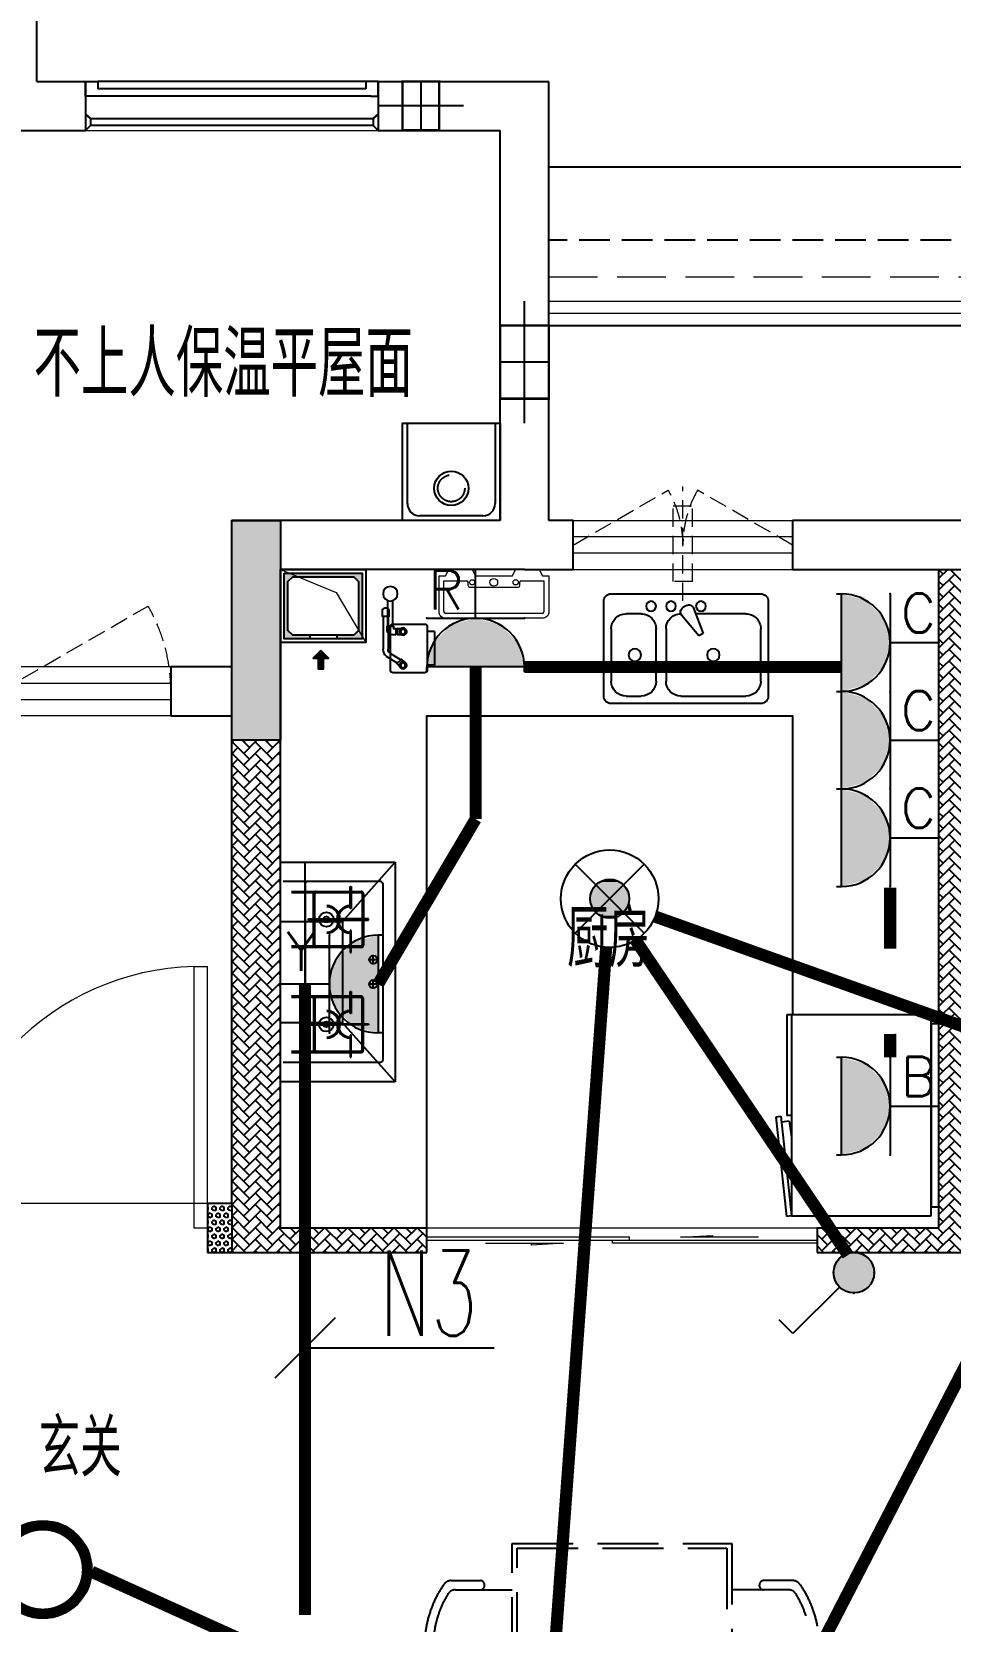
# Model space of a CAD drawing. Extents: x 3753737 to 4713801, y -857380 to 24339.
# Drawn here: x 4652228 to 4655995, y -792271 to -785756 of the extents above; entities that cross this region are included whole.
import ezdxf
from ezdxf.enums import TextEntityAlignment as Align

# ---------------------------------------------------------------- set-up
doc = ezdxf.new("R2010")
doc.units = 0
doc.header["$LTSCALE"] = 1000
doc.header["$MEASUREMENT"] = 0
for name, pattern in [('#P_--_20B1_001_t3$0$DASH', [0.35, 0.25, -0.1]), ('__DASH', [0.35, 0.25, -0.1]), ('A户型$0$DASH', [0.35, 0.25, -0.1]), ('DASH', [0.35, 0.25, -0.1]), ('HIDDEN', [0.375, 0.25, -0.125])]:
    doc.linetypes.add(name, pattern=pattern)
doc.layers.get('0').update_dxf_attribs({"linetype": 'CONTINUOUS'})
for name, color, linetype in [('!!电气', 1, 'CONTINUOUS'), ('3-栏杆1', 252, 'CONTINUOUS'), ('5fur', 175, 'CONTINUOUS'), ('AH-FURNITURE', 1, 'CONTINUOUS'), ('COLU', 7, 'CONTINUOUS'), ('DIM-照明', 7, 'CONTINUOUS'), ('EQUIP-插座', 3, 'CONTINUOUS'), ('EQUIP-照明', 3, 'CONTINUOUS'), ('LVTRY', 252, 'CONTINUOUS'), ('ROOF', 183, 'CONTINUOUS'), ('S-砼墙填充', 251, 'CONTINUOUS'), ('TEL_TEXT', 7, 'CONTINUOUS'), ('VPIPE-雨水', 4, 'DASH'), ('WALL', 252, 'CONTINUOUS'), ('WIRE-照明', 2, 'CONTINUOUS'), ('保温', 6, 'CONTINUOUS'), ('建筑-排气道', 252, 'CONTINUOUS'), ('机电标识类', 1, 'CONTINUOUS'), ('污水', 3, 'CONTINUOUS'), ('看线', 185, 'CONTINUOUS'), ('管', 193, 'CONTINUOUS'), ('铝合金', 144, 'CONTINUOUS')]:
    doc.layers.add(name, color=color, linetype=linetype)
for name, color, linetype, lineweight in [('PUB_HATCH', 8, 'CONTINUOUS', 9), ('PUB_TEXT', 7, 'CONTINUOUS', 20), ('WINDOW', 146, 'CONTINUOUS', 20), ('平面-栏杆', 56, 'CONTINUOUS', 15), ('平面-看线', 252, 'CONTINUOUS', 15), ('平面-空调室内机', 176, 'CONTINUOUS', 9), ('平面-空调预留孔', 252, 'CONTINUOUS', 15), ('立面-洞口示意', 252, 'CONTINUOUS', 13)]:
    doc.layers.add(name, color=color, linetype=linetype, lineweight=lineweight)
doc.styles.add('_TEL_DIM', font='SIMPLEX', dxfattribs={"width": 0.8, "height": 3.5, "bigfont": 'HZTXT'})
doc.styles.add('DIM_FONT', font='SIMPLEX', dxfattribs={"width": 0.7, "bigfont": 'GBCBIG'})
doc.styles.get("Standard").update_dxf_attribs({"font": 'gbenor.shx', "bigfont": 'gbcbig.shx'})
pattern_1 = [(45, (0, 0), (0, 47.4157523), [100.584, -33.528]), (135, (23.708, 23.708), (3e-15, 47.4157523), [100.584, -33.528])]

# ---------------------------------------------------------------- blocks, each defined once
blk = doc.blocks.new('A$C60D053AF')
at = {"layer": 'AH-FURNITURE', "color": 8}
for p, q in [((232.5, -90), (128.3, -90)), ((232.5, -110), (128.3, -110)), ((192.5, -71), (327.6, -71)), ((192.5, -91), (327.6, -91)), ((245, -129.5), (245, -122.5)), ((265, -129.5), (265, -122.5)), ((341.7, -96.9), (370, -143.2)), ((355.9, -82.7), (384.2, -129)), ((255, -281), (255, -251)), ((393, -281), (393, -251)), ((255, -281), (393, -281))]:
    blk.add_line(p, q, dxfattribs=at)
for points in [[(170, -68, 1), (170, -94), (192.5, -94), (192.5, -68)], [(234, -251), (414, -251, 0.414214), (424, -241), (424, -111, 0.414214), (414, -101), (234, -101, 0.414214), (224, -111), (224, -241, 0.414214)], [(268, -122.5), (268, -107, 0.414214), (248, -87), (232.5, -87), (232.5, -113), (242, -113), (242, -122.5)], [(242, -152, 1), (268, -152), (268, -129.5), (242, -129.5)], [(383.8, -161.2, 1), (402.2, -142.8), (386.3, -126.9), (367.9, -145.3)]]:
    blk.add_lwpolyline(points, format="xyb", close=True, dxfattribs=at)
for centre, radius in [((100, -100), 30), ((255, -152), 15), ((255, -152), 10), ((393, -152), 15), ((393, -152), 10)]:
    blk.add_circle(centre, radius, dxfattribs=at)
for radius in [40, 20]:
    blk.add_arc((327.6, -111), radius, 45, 90, dxfattribs=at)
blk = doc.blocks.new('dongkong')
at = {"layer": '平面-空调预留孔', "color": 8, "linetype": 'HIDDEN', "ltscale": 0.3}
for p, q in [((-603796, 210899.9), (-603796, 210431.5)), ((-603836, 210821), (-603836, 210510.8)), ((-603836, 210821), (-603756, 210821)), ((-603756, 210821), (-603756, 210510.8))]:
    blk.add_line(p, q, dxfattribs=at)
blk.add_lwpolyline([(-603756, 210510.8), (-603836, 210510.8)], dxfattribs=at)
blk = doc.blocks.new('dfgdfgsf')
at = {"layer": '5fur', "color": 252, "linetype": 'A户型$0$DASH'}
for p, q in [((2092291.5, -1252357.5), (2092411.5, -1252357.5)), ((2092309.4, -1252394.9), (2092541.6, -1252394.9)), ((2092428, -1252378.3), (2092428, -1252374.6)), ((2093673.7, -1252394.9), (2093441.6, -1252394.9)), ((2093555.1, -1252378.3), (2093555.1, -1252374.6)), ((2093691.6, -1252357.5), (2093571.7, -1252357.5))]:
    blk.add_line(p, q, dxfattribs=at)
for points in [[(2092541.6, -1252205), (2093441.6, -1252205), (2093441.6, -1254425), (2092541.6, -1254425)], [(2092561.6, -1252225), (2093421.6, -1252225), (2093421.6, -1254405), (2092561.6, -1254405)]]:
    blk.add_lwpolyline(points, close=True, dxfattribs=at)
for centre, radius, start, end in [((2092616.8, -1252623.3), 434.6, 144.86029, 215.59956), ((2092291.5, -1252394.3), 36.8, 90, 144.86029), ((2092309.4, -1252431.7), 36.8, 90, 148.05881), ((2092410.5, -1252375), 17.5, 1.22812, 87.03395), ((2092411.5, -1252378.3), 16.6, 270, 0), ((2093572.6, -1252375), 17.5, 92.96605, 178.77188), ((2093571.7, -1252378.3), 16.6, 180, 270), ((2093673.7, -1252431.7), 36.8, 31.94119, 90), ((2093691.6, -1252394.3), 36.8, 35.13971, 90), ((2093366.3, -1252623.3), 434.6, 324.40044, 35.13971), ((2092616.8, -1252623.3), 399, 148.05881, 212.52336), ((2093366.3, -1252623.3), 399, 327.47664, 31.94119)]:
    blk.add_arc(centre, radius, start, end, dxfattribs=at)
blk = doc.blocks.new('GDGDGDGRGD')
at = {"color": 252, "linetype": '__DASH', "ltscale": 0.1}
blk.add_wipeout([(428916.8, 296115.4), (428716.7, 296115.4), (428716.7, 295815.4), (428916.8, 295815.4)], dxfattribs=at).dxf.layer = '污水'
at = {"layer": '机电标识类', "color": 252, "linetype": 'DASH', "ltscale": 400}
for p, q in [((428816.8, 295715.4), (428816.8, 296215.4)), ((428916.8, 295965.4), (428716.7, 295965.4))]:
    blk.add_line(p, q, dxfattribs=at)
at = {"layer": '污水', "color": 252, "linetype": '__DASH', "ltscale": 0.1, "const_width": 10}
blk.add_lwpolyline([(428916.8, 296115.4), (428716.7, 296115.4), (428716.7, 295815.4), (428916.8, 295815.4)], close=True, dxfattribs=at)
blk = doc.blocks.new('GDGDGRD')
at = {"layer": 'S-砼墙填充'}
h = blk.add_hatch(color=252, dxfattribs=at)
h.dxf.hatch_style = 1
h.paths.add_polyline_path([(436416.6, 295815.4), (436416.6, 295615.4), (436416.6, 294915.4), (436216.6, 294915.4), (436216.6, 295815.4)])
at = {"layer": 'COLU', "color": 252}
blk.add_lwpolyline([(436416.6, 295815.4), (436416.6, 295615.4), (436416.6, 295615.4), (436416.6, 294915.4), (436216.6, 294915.4), (436216.6, 295815.4)], close=True, dxfattribs=at)
blk = doc.blocks.new('A-Kitchen-7')
at = {"layer": 'LVTRY'}
for p, q in [((-518.7, 779.7), (-7.2, 834.3)), ((-7.2, 834.3), (-3.6, 810.6)), ((-515, 756), (-518.7, 779.7)), ((-3.6, 810.6), (-515, 756)), ((515, 756), (-515, 756)), ((-515, 756), (-515, 40)), ((-485.6, 760.5), (-484.9, 756)), ((-29.1, 767), (-112.1, 756)), ((-29.1, 767), (-35.2, 806.4)), ((515, 780), (0, 780)), ((0, 756), (0, 780)), ((515, 756), (515, 780)), ((515, 40), (515, 756)), ((-515, 40), (515, 40))]:
    blk.add_line(p, q, dxfattribs=at)
blk.add_lwpolyline([(-468.9, 40), (-468.9, 0), (468.9, 0), (468.9, 40)], close=True, dxfattribs=at)
blk = doc.blocks.new('rtyg7uyhg')
at = {"layer": 'LVTRY'}
for p, q in [((194234.6, 45488.8), (193621, 45488.8)), ((193590.3, 45458.1), (193590.3, 45069.5)), ((193896.4, 45429.9), (193857.6, 45326.3)), ((193925.8, 45440.4), (193940.1, 45432.2)), ((194265.3, 45069.5), (194265.3, 45458.1)), ((193682.3, 45407), (193887.8, 45407)), ((193875.3, 45316), (193945.6, 45401.5)), ((194111.9, 45407), (194173.3, 45407)), ((193621, 45130.8), (193621, 45345.6)), ((193857.6, 45326.3), (193875.3, 45316)), ((194009.6, 45345.6), (194009.6, 45130.8)), ((194050.5, 45130.8), (194050.5, 45345.6)), ((194234.6, 45345.6), (194234.6, 45130.8)), ((193621, 45038.8), (194234.6, 45038.8)), ((193948.3, 45069.5), (193682.3, 45069.5)), ((194173.3, 45069.5), (194111.9, 45069.5))]:
    blk.add_line(p, q, dxfattribs=at)
for centre, radius in [((193866.4, 45437.7), 20.5), ((193989.2, 45437.7), 20.5), ((194071, 45437.7), 20.5), ((193815.3, 45238.2), 25.6), ((194137.5, 45238.2), 25.6)]:
    blk.add_circle(centre, radius, dxfattribs=at)
for centre, radius, start, end in [((193621, 45458.1), 30.7, 89.99999, 179.99999), ((194234.6, 45458.1), 30.7, 359.99999, 89.99999), ((193915.6, 45422.7), 20.5, 59.99999, 159.46231), ((193929.8, 45414.5), 20.5, 320.53767, 59.99999), ((193682.3, 45345.6), 61.4, 89.99999, 179.99999), ((193948.3, 45345.6), 61.4, 359.99999, 89.99999), ((194111.9, 45345.6), 61.4, 89.99999, 179.99999), ((194173.3, 45345.6), 61.4, 359.99999, 89.99999), ((193682.3, 45130.8), 61.4, 179.99999, 269.99999), ((193948.3, 45130.8), 61.4, 269.99999, 359.99999), ((194111.9, 45130.8), 61.4, 179.99999, 269.99999), ((194173.3, 45130.8), 61.4, 269.99999, 359.99999), ((193621, 45069.5), 30.7, 179.99999, 269.99999), ((194234.6, 45069.5), 30.7, 269.99999, 359.99999)]:
    blk.add_arc(centre, radius, start, end, dxfattribs=at)
at = {"layer": 'LVTRY', "style": 'DIM_FONT', "width": 0.8, "flags": 9}
for tag in ['YSIZE', 'XSIZE']:
    blk.add_attdef(tag, (193927.8, 45487.8), '', height=0.5, rotation=89.99999, dxfattribs=at)
blk = doc.blocks.new('FRSDFDGDGDRGDR')
at = {"layer": '平面-空调预留孔', "color": 252}
for p, q in [((699618.9, 775447.8), (699746.3, 775447.8)), ((699746.3, 775447.8), (699746.3, 775355.4)), ((699612.3, 775044), (699612.3, 775441.2)), ((699719.9, 775342.2), (699719.9, 775143)), ((699726.5, 775348.8), (699739.7, 775348.8)), ((699726.5, 775136.4), (699739.7, 775136.4)), ((699746.3, 775129.8), (699746.3, 775037.4)), ((699746.3, 775037.4), (699618.9, 775037.4))]:
    blk.add_line(p, q, dxfattribs=at)
blk.add_lwpolyline([(699766.1, 775166.7), (699792.5, 775153.5), (699792.5, 775057.2), (699766.1, 775044), (699766.1, 775017.6), (699618.9, 775017.6, -0.414214), (699592.5, 775044), (699592.5, 775441.2, -0.414214), (699618.9, 775467.6), (699766.1, 775467.6), (699766.1, 775441.2), (699792.5, 775428), (699792.5, 775331.6), (699766.1, 775318.4)], format="xyb", close=True, dxfattribs=at)
for centre, radius in [((699739.7, 775331.6), 10.6), ((699739.7, 775243.2), 15.8), ((699739.7, 775153.5), 10.6)]:
    blk.add_circle(centre, radius, dxfattribs=at)
for centre, start, end in [((699618.9, 775441.2), 90, 180), ((699726.5, 775342.2), 90, 180), ((699739.7, 775355.4), 270, 360), ((699726.5, 775143), 180, 270), ((699739.7, 775129.8), 0, 90), ((699618.9, 775044), 180, 270)]:
    blk.add_arc(centre, 6.6, start, end, dxfattribs=at)
blk = doc.blocks.new('*U152')
h = blk.add_hatch(color=5)
h.set_gradient(color1=(0, 0, 255), rotation=180, tint=1)
h.paths.add_polyline_path([(0, 0), (-6.35, -6.35), (-6.35, -2.159), (-15, -2.159), (-15, 2.159), (-6.35, 2.159), (-6.35, 6.35)])
at = {"color": 0, "linetype": 'Continuous'}
blk.add_lwpolyline([(0, 0), (-6.35, -6.35), (-6.35, -2.159), (-15, -2.159), (-15, 2.159), (-6.35, 2.159), (-6.35, 6.35)], close=True, dxfattribs=at)
blk = doc.blocks.new('VXCVXVXVDXVDX')
at = {"layer": 'PUB_HATCH'}
blk.add_hatch(color=252, dxfattribs=at).paths.add_polyline_path([(436751.6, 295600.4), (436751.6, 295330.4), (436646.6, 295330.4), (436646.6, 295345.4), (436716.6, 295345.4), (436736.6, 295365.4), (436736.6, 295565.4), (436716.6, 295585.4), (436466.6, 295585.4), (436446.6, 295565.4), (436446.6, 295365.4), (436466.6, 295345.4), (436536.6, 295345.4), (436536.6, 295330.4), (436431.6, 295330.4), (436431.6, 295600.4)])
at = {"layer": 'LVTRY', "color": 252}
for p, q in [((436536.6, 295345.4), (436536.6, 295330.4)), ((436646.6, 295345.4), (436646.6, 295330.4)), ((436416.6, 294415.4), (436886.8, 294415.4)), ((436516.6, 293515.4), (436516.6, 294415.4)), ((436670.8, 294172.4), (436886.8, 294415.4)), ((436886.8, 294415.4), (436886.8, 293515.4)), ((436826.6, 294335.4), (436426.6, 294335.4)), ((436516.6, 294325.4), (436516.6, 293605.4)), ((436836.6, 293605.4), (436836.6, 294325.4)), ((436461.6, 294295.4), (436746.6, 294295.4)), ((436461.6, 294290.4), (436746.6, 294290.4)), ((436551.6, 294075.4), (436551.6, 294285.4)), ((436556.6, 294075.4), (436556.6, 294285.4)), ((436701.8, 294225.4), (436701.8, 294315.4)), ((436701.8, 294315.4), (436706.3, 294315.4)), ((436706.3, 294315.4), (436706.3, 294225.4)), ((436751.6, 294285.4), (436751.6, 294075.4)), ((436756.6, 294285.4), (436756.6, 294075.4)), ((436706.3, 294225.4), (436701.8, 294225.4)), ((436416.6, 294172.4), (436670.8, 294172.4)), ((436516.6, 293757.3), (436516.6, 294172.4)), ((436531.6, 294182.6), (436659.1, 294182.6)), ((436531.6, 294178.1), (436531.6, 294182.6)), ((436659.1, 294178.1), (436531.6, 294178.1)), ((436776.6, 294182.6), (436649.1, 294182.6)), ((436649.1, 294182.6), (436649.1, 294178.1)), ((436649.1, 294178.1), (436776.6, 294178.1)), ((436659.1, 294182.6), (436659.1, 294178.1)), ((436670.8, 294172.4), (436670.8, 293757.3)), ((436706.3, 294135.4), (436701.8, 294135.4)), ((436701.8, 294135.4), (436701.8, 294045.4)), ((436706.3, 294045.4), (436706.3, 294135.4)), ((436776.6, 294178.1), (436776.6, 294182.6)), ((436746.6, 294070.4), (436461.6, 294070.4)), ((436746.6, 294065.4), (436461.6, 294065.4)), ((436701.8, 294045.4), (436706.3, 294045.4)), ((436816, 294015.4), (436777.2, 294015.4)), ((436796.6, 293996), (436796.6, 294034.8)), ((436796.6, 293896), (436796.6, 293934.8)), ((436746.6, 293865.4), (436461.6, 293865.4)), ((436701.8, 293795.4), (436701.8, 293885.4)), ((436701.8, 293885.4), (436706.3, 293885.4)), ((436706.3, 293885.4), (436706.3, 293795.4)), ((436816, 293915.4), (436777.2, 293915.4)), ((436746.6, 293860.4), (436461.6, 293860.4)), ((436551.6, 293855.4), (436551.6, 293645.4)), ((436556.6, 293855.4), (436556.6, 293645.4)), ((436751.6, 293645.4), (436751.6, 293855.4)), ((436756.6, 293645.4), (436756.6, 293855.4)), ((436670.8, 293757.3), (436416.6, 293757.3)), ((436659.1, 293752.6), (436531.6, 293752.6)), ((436531.6, 293752.6), (436531.6, 293748.1)), ((436531.6, 293748.1), (436659.1, 293748.1)), ((436649.1, 293748.1), (436649.1, 293752.6)), ((436649.1, 293752.6), (436776.6, 293752.6)), ((436776.6, 293748.1), (436649.1, 293748.1)), ((436659.1, 293748.1), (436659.1, 293752.6)), ((436886.8, 293515.4), (436670.8, 293757.3)), ((436706.3, 293795.4), (436701.8, 293795.4)), ((436776.6, 293752.6), (436776.6, 293748.1)), ((436706.3, 293705.4), (436701.8, 293705.4)), ((436701.8, 293705.4), (436701.8, 293615.4)), ((436706.3, 293615.4), (436706.3, 293705.4)), ((436461.6, 293640.4), (436746.6, 293640.4)), ((436461.6, 293635.4), (436746.6, 293635.4)), ((436701.8, 293615.4), (436706.3, 293615.4)), ((436426.6, 293595.4), (436826.6, 293595.4)), ((436886.8, 293515.4), (436416.6, 293515.4))]:
    blk.add_line(p, q, dxfattribs=at)
for points in [[(436416.6, 295615.4), (436766.6, 295615.4), (436766.6, 295315.4), (436416.6, 295315.4)], [(436431.6, 295600.4), (436751.6, 295600.4), (436751.6, 295330.4), (436431.6, 295330.4)], [(436716.6, 295345.4), (436466.6, 295345.4), (436446.6, 295365.4), (436446.6, 295565.4), (436466.6, 295585.4), (436716.6, 295585.4), (436736.6, 295565.4), (436736.6, 295365.4), (436716.6, 295345.4)]]:
    blk.add_lwpolyline(points, close=True, dxfattribs=at)
blk.add_lwpolyline([(437016.6, 292915.4), (437016.6, 295015.4), (438516.6, 295015.4), (438516.6, 293789.4)], dxfattribs=at)
for centre, radius in [((436604.1, 294180.4), 29.7), ((436604.1, 294180.4), 11.7), ((436796.6, 294015.4), 17), ((436796.6, 293915.4), 17), ((436604.1, 293750.4), 29.7), ((436604.1, 293750.4), 11.7)]:
    blk.add_circle(centre, radius, dxfattribs=at)
for centre, radius, start, end in [((436526.6, 294325.4), 10, 90, 180), ((436826.6, 294325.4), 10, 0, 90), ((436561.6, 294285.4), 10, 90, 180), ((436561.6, 294285.4), 5, 90, 180), ((436746.6, 294285.4), 10, 0, 90), ((436746.6, 294285.4), 5, 0, 90), ((436604.1, 294180.4), 56.7, 2.27424, 87.72576), ((436604.1, 294180.4), 52.2, 2.47041, 87.52959), ((436704.1, 294180.4), 56.7, 92.27424, 177.72576), ((436704.1, 294180.4), 52.2, 92.47041, 177.52959), ((436604.1, 294180.4), 56.7, 272.27424, 357.72576), ((436604.1, 294180.4), 52.2, 272.47041, 357.52959), ((436704.1, 294180.4), 56.7, 182.27424, 267.72576), ((436704.1, 294180.4), 52.2, 182.47041, 267.52959), ((436561.6, 294075.4), 10, 180, 270), ((436561.6, 294075.4), 5, 180, 270), ((436746.6, 294075.4), 5, 270, 0), ((436746.6, 294075.4), 10, 270, 0), ((436561.6, 293855.4), 10, 90, 180), ((436746.6, 293855.4), 10, 0, 90), ((436561.6, 293855.4), 5, 90, 180), ((436604.1, 293750.4), 56.7, 2.27424, 87.72576), ((436604.1, 293750.4), 52.2, 2.47041, 87.52959), ((436704.1, 293750.4), 56.7, 92.27424, 177.72576), ((436704.1, 293750.4), 52.2, 92.47041, 177.52959), ((436746.6, 293855.4), 5, 0, 90), ((436604.1, 293750.4), 56.7, 272.27424, 357.72576), ((436604.1, 293750.4), 52.2, 272.47041, 357.52959), ((436704.1, 293750.4), 56.7, 182.27424, 267.72576), ((436704.1, 293750.4), 52.2, 182.47041, 267.52959), ((436526.6, 293605.4), 10, 180, 270), ((436561.6, 293645.4), 10, 180, 270), ((436561.6, 293645.4), 5, 180, 270), ((436746.6, 293645.4), 5, 270, 0), ((436746.6, 293645.4), 10, 270, 0), ((436826.6, 293605.4), 10, 270, 0)]:
    blk.add_arc(centre, radius, start, end, dxfattribs=at)
at = {"layer": '立面-洞口示意', "color": 252}
blk.add_lwpolyline([(436416.6, 295615.4), (436645.1, 295521.4), (436766.6, 295315.4)], dxfattribs=at)
at = {"color": 252, "rotation": 90}
blk.add_blockref('FRSDFDGDGDRGDR', (1212534.1, -404177.2), dxfattribs=at)
at = {"color": 252, "xscale": -1}
blk.add_blockref('rtyg7uyhg', (632006.9, 250026.6), dxfattribs=at)
at = {"layer": 'LVTRY', "color": 252, "extrusion": (0, 0, -1), "xscale": -0.7999999999883585, "yscale": 0.7999999999883585, "zscale": -0.7999999999883585, "rotation": 270}
blk.add_blockref('A-Kitchen-7', (-439116.6, 293377.4), dxfattribs=at)
at = {"layer": '建筑-排气道', "color": 252, "extrusion": (0, 0, -1), "xscale": 5, "yscale": 5, "zscale": -5, "rotation": 90}
blk.add_blockref('*U152', (-436581.7, 295283.1), dxfattribs=at)
blk = doc.blocks.new('VXVXVXDVXDVXVDX')
at = {"layer": '保温', "linetype": 'ByBlock', "ltscale": 10}
h = blk.add_hatch(dxfattribs=at)
h.set_pattern_fill('AR-HBONE', color=251, scale=55)
h.set_pattern_definition(pattern_1)
h.paths.add_polyline_path([(439216.6, 295615.4), (439116.6, 295615.4), (439116.6, 292815.4), (439216.6, 292815.2)])
h = blk.add_hatch(dxfattribs=at)
h.set_pattern_fill('AR-HBONE', color=251, scale=55)
h.set_pattern_definition(pattern_1)
h.paths.add_polyline_path([(436416.6, 294915.4), (436216.6, 294915.4), (436216.6, 292815.4), (436416.6, 292815.2)])
at = {"layer": '保温', "linetype": 'Continuous', "ltscale": 10}
h = blk.add_hatch(dxfattribs=at)
h.set_pattern_fill('HEX', color=251, scale=10, angle=90, style=0)
h.set_pattern_definition([(90, (0, 0), (-16.49778, 1e-15), [9.525, -19.05]), (210, (0, 0), (8.24889, -14.2874966), [9.525, -19.05]), (150, (6e-16, 9.525), (-8.24889, -14.2874966), [9.525, -19.05])])
h.paths.add_polyline_path([(436216.6, 292815.4), (436216.6, 293015.4), (436116.6, 293015.4), (436116.6, 292815.4)])
at = {"layer": '保温', "linetype": 'ByBlock', "ltscale": 10}
h = blk.add_hatch(dxfattribs=at)
h.set_pattern_fill('AR-HBONE', color=251, scale=55)
h.set_pattern_definition(pattern_1)
h.paths.add_polyline_path([(437016.6, 292815.4), (437016.6, 292915.4), (436416.6, 292915.4), (436416.6, 292815.4)])
h = blk.add_hatch(dxfattribs=at)
h.set_pattern_fill('AR-HBONE', color=251, scale=55)
h.set_pattern_definition(pattern_1)
h.paths.add_polyline_path([(439116.6, 292815.3), (439116.6, 292915.4), (438616.6, 292915.4), (438616.6, 292815.3)])
at = {"layer": '保温', "color": 251, "linetype": 'ByBlock', "ltscale": 10}
for p, q in [((439016.6, 295615.4), (439216.6, 295615.4)), ((436216.6, 293015.4), (436216.6, 292815.4))]:
    blk.add_line(p, q, dxfattribs=at)
blk = doc.blocks.new('A$C3EB2330C')
at = {"layer": '管', "color": 252}
for p, q in [((0, 380), (330, 380)), ((380, 330), (380, 70)), ((330, 20), (0, 20))]:
    blk.add_line(p, q, dxfattribs=at)
blk.add_lwpolyline([(400, 400), (400, 0), (0, 0), (0, 400)], close=True, dxfattribs=at)
for centre, start, end in [((330, 330), 0, 90), ((330, 70), 270, 360)]:
    blk.add_arc(centre, 50, start, end, dxfattribs=at)
blk.add_ellipse((267.5, 200), major_axis=(-49.5, -49.5), ratio=1, start_param=-0.785398, end_param=5.497787, dxfattribs=at)
blk = doc.blocks.new('A$C39FB4DEF')
at = {"linetype": '__DASH', "ltscale": 0.1}
blk.add_wipeout([(100, 100.1), (100, -100.1), (250, -100.1), (250, 100.1)], dxfattribs=at).dxf.layer = '污水'
at = {"layer": '机电标识类', "color": 250, "linetype": 'DASH', "ltscale": 400}
for p, q in [((175, 100.1), (175, -100.1)), ((350, 0), (0, 0))]:
    blk.add_line(p, q, dxfattribs=at)
at = {"layer": '污水', "linetype": '__DASH', "ltscale": 0.1, "const_width": 10}
blk.add_lwpolyline([(100, 100.1), (100, -100.1), (250, -100.1), (250, 100.1)], close=True, dxfattribs=at)
blk = doc.blocks.new('$DorLib2D$00000001')
for p, q in [((0.45, 0.975), (0.5, 0.975)), ((0.45, 0), (0.45, 0.975)), ((0.5, 0), (0.5, 0.975)), ((0.5, 0), (0.45, 0))]:
    blk.add_line(p, q)
at = {"lineweight": 13}
blk.add_arc((0.475, 0), 0.975, 91.46928, 180, dxfattribs=at)
blk = doc.blocks.new('$WINLIB2D$00000001')
at = {"color": 0}
for points in [[(-0.5, 0.5), (-0.5, -0.5)], [(-0.5, 0.5), (0.5, 0.5)], [(0.5, -0.5), (0.5, 0.5)], [(0.5, 0.1667), (-0.5, 0.1667)], [(0.5, -0.1667), (-0.5, -0.1667)], [(-0.5, -0.5), (0.5, -0.5)]]:
    blk.add_lwpolyline(points, dxfattribs=at)
blk = doc.blocks.new('$DorLib2D$00000131')
at = {"color": 0, "linetype": 'Continuous'}
for p, q in [((0.15, 0.125), (0.2319, 0.1973)), ((0.2319, 0.1973), (0.2319, 0.125)), ((-0.5, 0.125), (-0.5, 0)), ((0.0192, 0.125), (-0.5, 0.125)), ((0.0192, 0), (0.0192, 0.125)), ((0.35, 0.125), (0.15, 0.125)), ((-0.5, 0), (0.0192, 0)), ((-0.024, 0), (0.5, 0)), ((-0.024, -0.125), (-0.024, 0)), ((0.5, 0), (0.5, -0.125)), ((-0.35, -0.125), (-0.15, -0.125)), ((-0.2319, -0.1973), (-0.2319, -0.125)), ((-0.15, -0.125), (-0.2319, -0.1973)), ((0.5, -0.125), (-0.024, -0.125))]:
    blk.add_line(p, q, dxfattribs=at)
blk = doc.blocks.new('A$C100F5A36')
at = {"layer": '3-栏杆1', "color": 252}
for p, q in [((26822.7, -8033.3), (26802.4, -8015.5)), ((26802.4, -8015.5), (26822.7, -8033.3)), ((26822.7, -8062.6), (26802.4, -8082.4)), ((26802.4, -8082.4), (26822.7, -8062.6)), ((26822.7, -8033.3), (27982.2, -8033.3)), ((26822.7, -8033.3), (26822.7, -8062.6)), ((27982.2, -8062.6), (26822.7, -8062.6)), ((27982.2, -8033.3), (28002.5, -8015.5)), ((28002.5, -8015.5), (27982.2, -8033.3)), ((27982.2, -8033.3), (27982.2, -8062.6)), ((28002.5, -8082.4), (27982.2, -8062.6))]:
    blk.add_line(p, q, dxfattribs=at)
at = {"layer": 'ROOF', "color": 252, "ltscale": 0.8}
for points in [[(28702.5, -8232.4), (35552.5, -8232.4), (35552.5, -9232.4), (36802.5, -9232.4)], [(28702.5, -8882.4), (34902.5, -8882.4), (34902.5, -9882.4), (36802.5, -9882.4)]]:
    blk.add_lwpolyline(points, dxfattribs=at)
at = {"layer": 'VPIPE-雨水', "color": 252}
blk.add_circle((28302.5, -9549.9), 55, dxfattribs=at)
at = {"layer": 'WALL', "color": 252}
for p, q in [((26602.5, -7882.4), (26602.5, -6232.4)), ((26602.5, -7882.4), (26802.5, -7882.4)), ((26802.5, -7882.4), (26802.5, -8082.4)), ((26502.5, -8082.4), (26802.5, -8082.4)), ((27402.5, -10282.4), (27402.5, -9682.4)), ((28502.5, -9682.4), (27402.5, -9682.4)), ((28802.5, -9682.4), (28702.5, -9682.4)), ((28802.5, -9882.4), (28802.5, -9682.4)), ((30302.5, -9682.4), (29702.5, -9682.4)), ((29702.5, -9682.4), (29702.5, -9882.4)), ((30752.5, -9682.4), (30302.5, -9682.4)), ((27602.5, -10382.4), (27602.5, -9882.4)), ((28602.5, -9882.4), (27602.5, -9882.4)), ((28602.5, -9882.4), (28802.5, -9882.4)), ((29702.5, -9882.4), (30302.5, -9882.4)), ((30302.5, -12582.4), (30302.5, -9882.4)), ((27152.5, -10282.3), (27152.4, -10482.3)), ((27402.5, -10282.4), (27152.5, -10282.3)), ((27602.5, -12582.4), (27602.5, -10382.4)), ((27152.4, -10482.3), (27402.5, -10482.4)), ((27402.5, -12482.4), (27402.5, -10482.4)), ((27402.5, -12482.4), (27302.5, -12482.4)), ((27302.5, -12482.4), (27302.5, -12682.4)), ((28202.5, -12582.4), (27602.5, -12582.4)), ((28202.5, -12682.4), (28202.5, -12582.4)), ((30302.5, -12582.4), (29802.5, -12582.4)), ((29802.5, -12582.4), (29802.5, -12682.4)), ((27302.5, -12682.4), (27502.5, -12682.4)), ((27502.5, -12682.4), (28202.5, -12682.4)), ((29802.5, -12682.4), (30302.5, -12682.4)), ((30302.5, -12682.4), (31102.4, -12682.4))]:
    blk.add_line(p, q, dxfattribs=at)
at = {"layer": 'WINDOW', "color": 252}
for p, q in [((27302.5, -12482.4), (26202.5, -12482.4)), ((29802.5, -12582.4), (28202.5, -12582.4))]:
    blk.add_line(p, q, dxfattribs=at)
at = {"layer": 'WINDOW', "color": 252, "linetype": 'DASH', "ltscale": 0.3}
for points in [[(28802.5, -9782.4), (29192.2, -9557.5, -0.131605), (29252.5, -9782.4)], [(29702.5, -9782.4), (29312.7, -9557.5, 0.131605), (29252.5, -9782.4)], [(26452.3, -10382.3), (27058.7, -10032.4, -0.131526), (27152.4, -10382.1)]]:
    blk.add_lwpolyline(points, format="xyb", dxfattribs=at)
at = {"layer": '平面-看线', "color": 252}
blk.add_line((26802.5, -8082.4), (28002.5, -8082.4), dxfattribs=at)
at = {"layer": '平面-看线', "color": 252, "linetype": 'DASH', "ltscale": 0.8}
blk.add_lwpolyline([(28702.5, -8682.4), (35102.5, -8682.4), (35102.5, -9682.4), (36802.5, -9682.4)], dxfattribs=at)
at = {"layer": '看线', "color": 252, "linetype": '#P_--_20B1_001_t3$0$DASH', "ltscale": 0.5}
blk.add_lwpolyline([(36802.5, -9532.4), (35252.5, -9532.4), (35252.5, -8532.4), (28702.5, -8532.4)], dxfattribs=at)
at = {"layer": '铝合金', "color": 252}
for points in [[(26832.5, -7942.4), (26802.5, -7942.4), (26802.5, -7882.4), (26852.5, -7882.4), (26852.5, -7912.4)], [(26802.5, -7912.4), (26802.5, -7882.4), (26852.5, -7882.4), (26852.5, -7892.4), (26852.5, -7892.4), (26852.5, -7912.4)], [(27952.5, -7882.4), (26852.5, -7882.4)], [(27972.5, -7942.4), (28002.5, -7942.4), (28002.5, -7882.4), (27952.5, -7882.4), (27952.5, -7912.4)], [(28002.5, -7912.4), (28002.5, -7882.4), (27952.5, -7882.4), (27952.5, -7892.4), (27952.5, -7892.4), (27952.5, -7912.4)], [(27972.5, -7942.4), (26832.5, -7942.4)], [(27952.5, -7912.4), (26852.5, -7912.4)]]:
    blk.add_lwpolyline(points, dxfattribs=at)
at = {"color": 252}
for name in ['VXVXVXDVXDVXVDX', 'VXCVXVXVDXVDX']:
    blk.add_blockref(name, (-408814.1, -305497.8), dxfattribs=at)
at = {"color": 252, "xscale": -1, "rotation": 89.99999999929328}
blk.add_blockref('A$C60D053AF', (27952.5, -9882.4), dxfattribs=at)
at = {"layer": 'WINDOW', "color": 252}
for name, p, xscale, yscale, zscale, rotation in [('$WINLIB2D$00000001', (29252.5, -9782.4), -900, 200, -900, 179.9999999951347), ('$WINLIB2D$00000001', (26802.4, -10382.3), -700.0000123986958, -200, -700.0000123986958, 359.9913974263898), ('$DorLib2D$00000001', (26752.5, -12582.4), -1100, -1100, -1100, 179.9999999993912), ('$DorLib2D$00000131', (29002.5, -12632.4), -1600, -100, -1600, 179.9999999993902)]:
    blk.add_blockref(name, p, dxfattribs=dict(at, xscale=xscale, yscale=yscale, zscale=zscale, rotation=rotation))
blk.add_blockref('dfgdfgsf', (-2063989.1, 1238329.8), dxfattribs=at)
at = {"layer": '平面-空调室内机', "color": 252, "ltscale": 0.3, "rotation": 180}
blk.add_blockref('dongkong', (-574543.6, 200888.4), dxfattribs=at)
at = {"layer": 'PUB_TEXT', "color": 252}
for s, height, p in [('不上人保温平屋面', 270.07, (26589.4, -9175)), ('厨房', 236.31, (28777.4, -11513.6)), ('玄关', 236.31, (26610.3, -13601.8))]:
    blk.add_text(s, height=height, dxfattribs=at).set_placement(p)
at = {"color": 252}
blk.add_blockref('GDGDGDGRGD', (-400214.2, -304997.8), dxfattribs=at)
at = {"layer": 'WALL', "color": 252}
for p, q in [((28702.5, -9682.4), (28702.5, -7882.4)), ((28502.5, -9682.4), (28502.5, -8082.4))]:
    blk.add_line(p, q, dxfattribs=at)
at = {"layer": '平面-栏杆', "color": 252}
for points in [[(28702.5, -8782.4), (35002.5, -8782.4), (35002.5, -9782.4), (36802.5, -9782.4)], [(28702.5, -8832.4), (34952.5, -8832.4), (34952.5, -9832.4), (36802.5, -9832.4)]]:
    blk.add_lwpolyline(points, dxfattribs=at)
at = {"color": 252}
blk.add_blockref('GDGDGRD', (-408814.1, -305497.8), dxfattribs=at)
at = {"layer": '管', "color": 252, "rotation": 270}
blk.add_blockref('A$C3EB2330C', (28102.5, -9282.4), dxfattribs=at)
at = {"color": 252}
blk.add_blockref('A$C39FB4DEF', (28002.5, -7982.4), dxfattribs=at)
at = {"layer": 'WALL', "color": 252}
for p, q in [((28002.5, -7882.4), (28702.5, -7882.4)), ((28002.5, -7882.4), (28002.5, -8082.4)), ((28002.5, -8082.4), (28502.5, -8082.4))]:
    blk.add_line(p, q, dxfattribs=at)
blk = doc.blocks.new('$equip$00001150')
at = {"const_width": 0.1}
blk.add_lwpolyline([(-0.45, 0, 1), (0.45, 0, 1)], format="xyb", close=True, dxfattribs=at)
blk.add_circle((0, 0), 0.5)
at = {"flags": 9}
blk.add_attdef('A', (0, 0), '', height=0.00002, dxfattribs=at)
blk = doc.blocks.new('$equip$00001149')
for p, q in [((-0.354, 0.354), (0.354, -0.354)), ((0.354, 0.354), (-0.354, -0.354))]:
    blk.add_line(p, q)
for radius in [0.5, 0.2]:
    blk.add_circle((0, 0), radius)
for points in [[(-0.1, 0.173), (0.1, 0.173), (-0.173, 0.1), (0.173, 0.1)], [(0, 0.2), (0, 0.2), (-0.1, 0.173), (0.1, 0.173)], [(-0.173, 0.1), (0.173, 0.1), (-0.2, 0), (0.2, 0)], [(-0.173, -0.1), (0.173, -0.1), (-0.2, 0), (0.2, 0)], [(-0.1, -0.173), (0.1, -0.173), (-0.173, -0.1), (0.173, -0.1)], [(0, -0.2), (0, -0.2), (-0.1, -0.173), (0.1, -0.173)]]:
    blk.add_solid(points)
at = {"flags": 9}
blk.add_attdef('A', (0, 0), '', height=0.00002, dxfattribs=at)
blk = doc.blocks.new('$equip$00001962')
for p, q in [((0.147, 0.356), (0.625, 0.833)), ((0.625, 0.833), (0.766, 0.692))]:
    blk.add_line(p, q)
blk.add_circle((0, 0.208), 0.208)
for p in [(0, 0.417), (-0.208, 0.208), (0.208, 0.208), (0, 0)]:
    blk.add_point(p)
for points in [[(-0.104, 0.389), (0.104, 0.389), (-0.18, 0.313), (0.18, 0.313)], [(0, 0.417), (0, 0.417), (-0.104, 0.389), (0.104, 0.389)], [(-0.18, 0.313), (0.18, 0.313), (-0.208, 0.208), (0.208, 0.208)], [(-0.18, 0.104), (0.18, 0.104), (-0.208, 0.208), (0.208, 0.208)], [(-0.104, 0.028), (0.104, 0.028), (-0.18, 0.104), (0.18, 0.104)], [(0, 0), (0, 0), (-0.104, 0.028), (0.104, 0.028)]]:
    blk.add_solid(points)
at = {"layer": 'TEL_TEXT', "style": '_TEL_DIM', "flags": 1}
blk.add_attdef('A', text='', height=0.00002, dxfattribs=at).set_placement((0, 0), align=Align.MIDDLE_CENTER)
blk = doc.blocks.new('$equip$00001764')
for p, q in [((-0.5, 1.05), (-0.5, 1)), ((-0.5, 1), (0.5, 1)), ((0.5, 1.05), (0.5, 1)), ((0.5, 0.5), (-0.5, 0.5)), ((0, 0.5), (0, 0))]:
    blk.add_line(p, q)
blk.add_arc((0, 1), 0.5, 180, 0)
for p in [(-0.5, 0.5), (0.5, 0.5), (0, 0)]:
    blk.add_point(p)
for points in [[(0.433, 0.75), (-0.433, 0.75), (0.5, 1), (-0.5, 1)], [(0.25, 0.567), (-0.25, 0.567), (0.433, 0.75), (-0.433, 0.75)], [(0, 0.5), (0, 0.5), (0.25, 0.567), (-0.25, 0.567)]]:
    blk.add_solid(points)
at = {"color": 7, "style": '_TEL_DIM'}
blk.add_attdef('$TEXT$', text='', height=0.4, dxfattribs=at).set_placement((0.303, 0.211), align=Align.MIDDLE_CENTER)
at = {"color": 7, "style": '_TEL_DIM', "flags": 1}
blk.add_attdef('A', text='', height=0.00002, dxfattribs=at).set_placement((0, 0), align=Align.MIDDLE_CENTER)

msp = doc.modelspace()

# ---------------------------------------------------------------- block references
at = {"layer": '!!电气'}
msp.add_blockref('A$C100F5A36', (4625646.2, -778077.2), dxfattribs=at)

# ---------------------------------------------------------------- next in the draw order: linework, layer by layer
at = {"layer": 'DIM-照明', "color": 2}
msp.add_line((4653472.4, -791027.2), (4653224.9, -791274.7), dxfattribs=at)
for points in [[(4653348.6, -791151), (4653566.1, -791151)], [(4653566.1, -791151), (4654125.1, -791151)]]:
    msp.add_lwpolyline(points, dxfattribs=at)
at = {"layer": 'WIRE-照明', "color": 2, "linetype": 'Continuous', "const_width": 50}
for points in [[(4654048.6, -788359.6), (4654048.6, -788983.2)], [(4654248.6, -788359.6), (4655548.6, -788359.6)], [(4654048.6, -788983.2), (4653648.6, -789659.6)], [(4655748.6, -789514.1), (4655748.6, -789264.1)], [(4654784.7, -789382.8), (4656248.6, -789904.7)], [(4655575.6, -790770.5), (4654704.4, -789479.3)], [(4654350.1, -792709.6), (4654584, -789509)], [(4653348.6, -789659.6), (4653348.6, -792245.4)], [(4655748.6, -789959.6), (4655748.4, -789863.5)], [(4654461.4, -794311.5), (4656348.6, -790659.6)], [(4652473.4, -792068.5), (4654163.5, -792834)]]:
    msp.add_lwpolyline(points, dxfattribs=at)

# ---------------------------------------------------------------- next in the draw order: block references
at = {"layer": 'EQUIP-插座', "color": 2}
ref = msp.add_blockref('$equip$00001764', (4654048.6, -787959.6), dxfattribs=dict(at, xscale=400, yscale=400, zscale=400, rotation=180))
ref.add_attrib('$TEXT$', 'R', dxfattribs={"layer": '0', "color": 7, "height": 160, "style": '_TEL_DIM'}).set_placement((4653927.4, -788044), align=Align.MIDDLE_CENTER)
ref = msp.add_blockref('$equip$00001764', (4655948.6, -788259.6), dxfattribs=dict(at, xscale=400, yscale=400, zscale=400, rotation=89.99999999877468))
ref.add_attrib('$TEXT$', 'C', dxfattribs={"layer": '0', "color": 7, "height": 160, "style": '_TEL_DIM'}).set_placement((4655864.2, -788138.4), align=Align.MIDDLE_CENTER)
ref = msp.add_blockref('$equip$00001764', (4655948.6, -788659.6), dxfattribs=dict(at, xscale=400, yscale=400, zscale=400, rotation=89.99999999877468))
ref.add_attrib('$TEXT$', 'C', dxfattribs={"layer": '0', "color": 7, "height": 160, "style": '_TEL_DIM'}).set_placement((4655864.2, -788538.4), align=Align.MIDDLE_CENTER)
ref = msp.add_blockref('$equip$00001764', (4655948.6, -789059.6), dxfattribs=dict(at, xscale=400, yscale=400, zscale=400, rotation=89.99999999877468))
ref.add_attrib('$TEXT$', 'C', dxfattribs={"layer": '0', "color": 7, "height": 160, "style": '_TEL_DIM'}).set_placement((4655864.2, -788938.4), align=Align.MIDDLE_CENTER)
ref = msp.add_blockref('$equip$00001764', (4653248.6, -789659.6), dxfattribs=dict(at, xscale=400, yscale=400, zscale=400, rotation=269.999999999236))
ref.add_attrib('$TEXT$', 'Y', dxfattribs={"layer": '0', "color": 7, "height": 160, "style": '_TEL_DIM'}).set_placement((4653333, -789525.4), align=Align.MIDDLE_CENTER)
ref = msp.add_blockref('$equip$00001764', (4655948.6, -790159.6), dxfattribs=dict(at, xscale=400, yscale=400, zscale=400, rotation=90))
ref.add_attrib('$TEXT$', 'B', dxfattribs={"layer": '0', "color": 7, "height": 160, "style": '_TEL_DIM'}).set_placement((4655864.2, -790038.4), align=Align.MIDDLE_CENTER)
at = {"layer": 'EQUIP-照明', "color": 2, "xscale": 400, "yscale": 400, "zscale": 400}
for name, p in [('$equip$00001149', (4654598.6, -789309.6)), ('$equip$00001150', (4652273.6, -792059.6))]:
    msp.add_blockref(name, p, dxfattribs=at)
at = {"layer": 'EQUIP-照明', "color": 2, "xscale": 400, "yscale": 400, "zscale": 400, "rotation": 180}
msp.add_blockref('$equip$00001962', (4655600.1, -790759.3), dxfattribs=at)

# ---------------------------------------------------------------- next in the draw order: texts
at = {"layer": 'DIM-照明', "color": 7, "style": '_TEL_DIM', "width": 0.64}
msp.add_text('N3', height=350, dxfattribs=at).set_placement((4653653.6, -791101))

doc.saveas('drawing.dxf')
